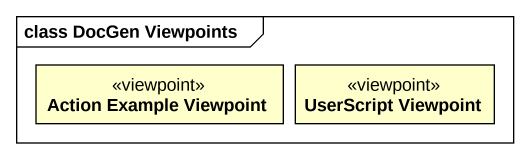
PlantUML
@startuml
mainframe class DocGen Viewpoints
hide circle
hide empty members
class "Action Example Viewpoint" as Action_Example_Viewpoint <<viewpoint>>
class "UserScript Viewpoint" as UserScript_Viewpoint <<viewpoint>>
@enduml
